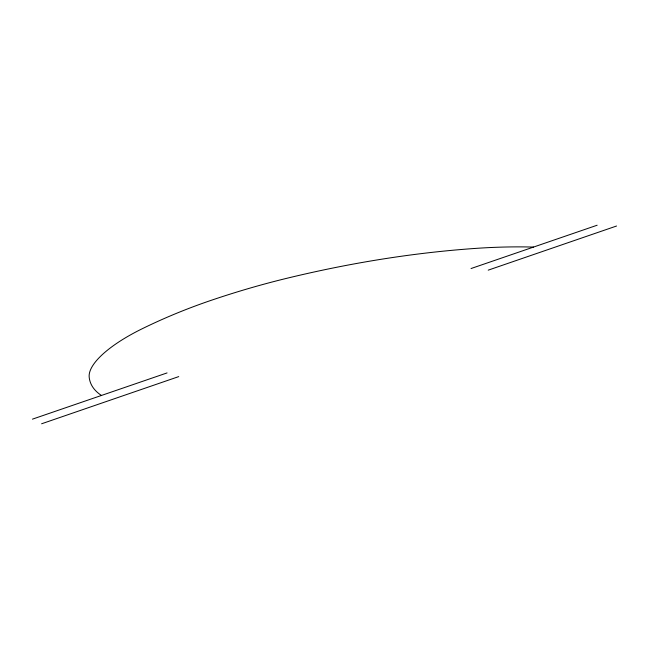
<?xml version="1.0" encoding="UTF-8"?>
<svg xmlns="http://www.w3.org/2000/svg" width="649" height="649" viewBox="0 0 649 649"><rect width="100%" height="100%" fill="white"/><g stroke="black" fill="none" stroke-linecap="round" stroke-linejoin="round"><path stroke-width="0.97" d="M41.601 423.781L178.735 376.607M488.218 270.154L616.55 226.014M32.45 419.149L167.061 372.924M471.036 268.532L597.161 225.219M533.494 247.082A427.083 199.949 -18.8 0 0 475.539 248.405A1035.39 651.442 -34.3 0 0 287.069 278.234A411.206 180.73 -21.4 0 0 211.339 300.276A219.013 80.825 -20.2 0 0 141.936 328.881A93.383 30.527 -20.6 0 0 89.197 377.199A194.205 64.689 -18.5 0 0 101.455 395.452"/></g></svg>
